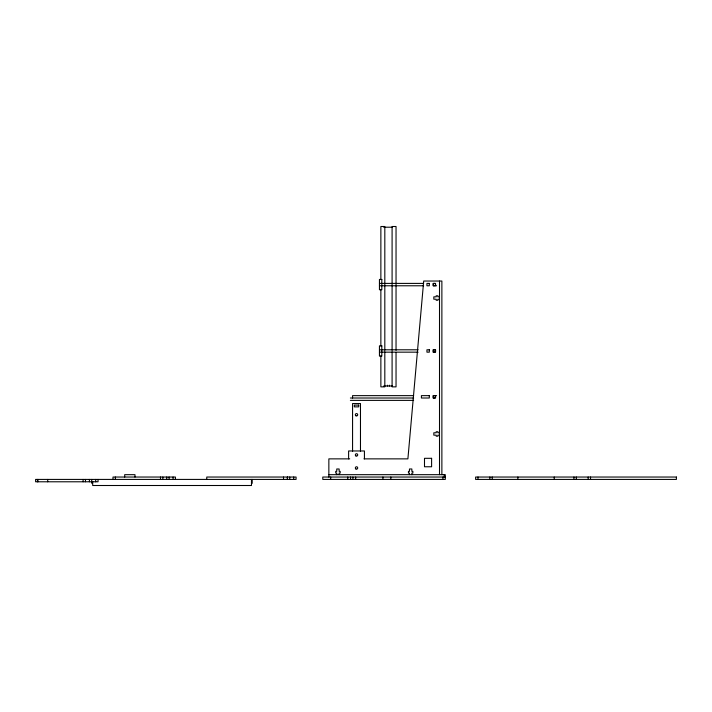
<?xml version="1.0" encoding="UTF-8"?>
<svg xmlns="http://www.w3.org/2000/svg" width="712" height="712" viewBox="0 0 712 712"><rect width="100%" height="100%" fill="white"/><g stroke="black" fill="none" stroke-linecap="round" stroke-linejoin="round"><path stroke-width="1.07" d="M383.688 227.208L392.152 227.208M379.443 283.403L423.64 283.403M433.19 283.403L435.557 283.403L435.557 285.779M379.443 285.779L423.64 285.779M433.19 285.779L436.581 285.779M439.509 296.842L437.925 296.842L437.925 295.809L436.189 295.809L436.189 296.842L433.822 296.842L433.822 299.209L436.189 299.209L436.189 300.242L437.925 300.242L437.925 299.209L439.509 299.209M379.443 349.797L418.14 349.797M433.19 349.797L435.557 349.797L435.557 352.164L433.19 352.164M379.443 352.164L418.14 352.164M383.688 385.993L392.383 385.993M413.636 395.641L352.565 395.641L352.565 398.008M433.19 395.641L436.581 395.641M350.384 398.008L413.636 398.008M433.19 398.008L435.557 398.008L435.557 395.641M350.384 400.375L413.61 400.375M439.509 432.78L437.925 432.78L437.925 431.757L436.189 431.757L436.189 432.78L433.822 432.78L433.822 435.157L436.189 435.157L436.189 436.18L437.925 436.18L437.925 435.157L439.509 435.157M349.717 458.866L328.855 458.866L328.855 477.04M363.983 458.866L407.896 458.866L423.702 281.035L441.876 281.035L441.876 474.673M328.855 474.673L445.294 474.673L445.294 479.416L322.794 479.416L322.794 477.04L445.294 477.04M590.533 477.04L590.533 479.416M588.165 477.04L588.165 479.416M576.311 477.04L576.311 479.416M573.934 477.04L573.934 479.416M554.23 477.04L554.23 479.416M517.873 477.04L517.873 479.416M492.223 477.04L492.223 479.416M489.847 477.04L489.847 479.416M477.992 477.04L477.992 479.416M444.252 474.673L444.252 477.04M442.917 477.04L442.917 479.416M439.509 281.035L439.509 474.673M433.261 283.403L433.261 285.779M433.261 349.797L433.261 352.164M433.261 395.641L433.261 398.008M411.848 474.673L411.848 473.088L412.871 473.088L412.871 471.353L411.848 471.353L411.848 468.986L409.471 468.986L409.471 471.353L408.448 471.353L408.448 473.088L409.471 473.088L409.471 474.673M396.041 350.366L396.041 226.496L392.09 226.496L392.09 350.366M396.041 352.582L396.041 386.865L392.09 386.865L392.09 351.692M390.835 477.04L390.835 479.416M389.437 385.201L389.437 385.993M387.47 385.201L387.47 385.993M384.818 350.366L384.818 226.496L380.867 226.496L380.867 279.585M384.818 351.692L384.818 386.865L380.867 386.865L380.867 355.893M382.931 477.04L382.931 479.416M380.867 289.535L380.867 345.943M364.428 458.866L364.428 450.963L348.613 450.963L348.613 458.866M360.477 451.337L360.477 403.544L352.565 403.544L352.565 451.337M355.68 477.04L355.68 479.416M352.912 477.04L352.912 479.416M350.544 477.04L350.544 479.416M347.776 477.04L347.776 479.416M339.135 474.673L339.135 473.088L340.158 473.088L340.158 471.353L339.135 471.353L339.135 468.986L336.758 468.986L336.758 471.353L335.735 471.353L335.735 473.088L336.758 473.088L336.758 474.673M330.697 477.04L330.697 479.416M293.7 477.04L293.7 479.416M289.748 477.04L289.748 479.416M287.461 477.04L287.461 479.416M287.381 477.04L287.381 479.416M283.51 477.04L283.51 479.416M252.19 479.416L252.19 483.368M251.478 479.416L251.478 485.504L92.694 485.504L92.694 481.446M206.765 479.416L206.765 477.04L296.076 477.04L296.076 479.416L35.6 479.416L35.6 481.784L98.042 481.784L98.042 479.416M175.428 479.416L175.428 477.04L112.994 477.04L112.994 479.416M173.06 477.04L173.06 479.416M169.109 477.04L169.109 479.416M166.733 477.04L166.733 479.416M162.861 477.04L162.861 479.416M160.494 477.04L160.494 479.416M134.977 477.04L134.977 474.673L124.698 474.673L124.698 477.04M115.362 477.04L115.362 479.416M95.666 479.416L95.666 481.784M91.821 481.392L91.821 483.368M91.715 479.416L91.715 481.784M89.427 479.416L89.427 481.784M85.476 479.416L85.476 481.784M83.099 479.416L83.099 481.784M47.704 479.416L47.704 481.784M37.967 479.416L37.967 481.784M37.433 479.416L37.433 481.784M381.81 279.451L379.443 279.451L379.443 289.731L381.81 289.731L381.81 279.451M429.309 283.403L426.942 283.403L426.942 285.779L429.309 285.779L429.309 283.403M381.81 345.845L379.443 345.845L379.443 356.116L381.81 356.116L381.81 345.845M429.309 349.797L426.942 349.797L426.942 352.164L429.309 352.164L429.309 349.797M429.309 395.641L421.406 395.641L421.406 398.008L429.309 398.008L429.309 395.641M358.732 405.119L354.309 405.119L354.309 406.863L358.732 406.863L358.732 405.119M431.606 458.314L424.494 458.314L424.494 466.769L431.606 466.769L431.606 458.314M676.4 477.04L475.625 477.04L475.625 479.416L676.4 479.416L676.4 477.04M355.929 468.986A1.184 1.184 0 0 0 357.709 467.953A1.184 1.184 0 0 0 355.929 466.93A1.184 1.184 0 0 0 355.929 468.986M355.929 455.938A1.184 1.184 0 0 0 357.709 454.915A1.184 1.184 0 0 0 355.929 453.891A1.184 1.184 0 0 0 355.929 455.938M355.929 415.79A1.184 1.184 0 0 0 357.709 414.767A1.184 1.184 0 0 0 355.929 413.734A1.184 1.184 0 0 0 355.929 415.79M433.777 285.619A1.184 1.184 0 0 0 435.557 284.586A1.184 1.184 0 0 0 433.777 283.563A1.184 1.184 0 0 0 433.777 285.619M433.777 352.004A1.184 1.184 0 0 0 435.557 350.98A1.184 1.184 0 0 0 433.777 349.957A1.184 1.184 0 0 0 433.777 352.004M433.777 397.848A1.184 1.184 0 0 0 435.557 396.824A1.184 1.184 0 0 0 433.777 395.792A1.184 1.184 0 0 0 433.777 397.848"/></g></svg>
